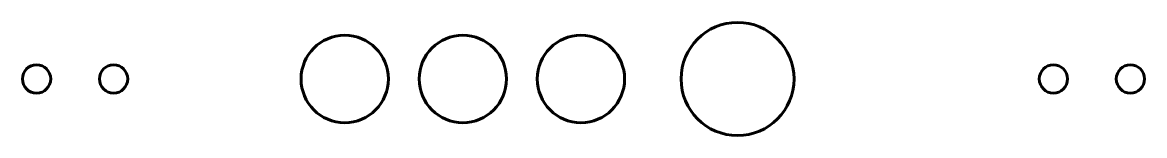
# Model space of a CAD drawing. Header units: millimetres. Extents: x 823 to 1041, y 192 to 214.
import ezdxf

# ---------------------------------------------------------------- set-up
doc = ezdxf.new("R2010")
doc.units = ezdxf.units.MM
doc.linetypes.add('K5LT32769', pattern=[0])
doc.layers.add('Системный слой', color=7, linetype='Continuous')

msp = doc.modelspace()

# ---------------------------------------------------------------- linework, layer by layer
at = {"layer": 'Системный слой', "color": 5, "linetype": 'K5LT32769', "lineweight": 60, "true_color": 0x0000ff}
for centre, radius in [((961.89, 203.31), 11), ((885.39, 203.31), 8.5), ((908.39, 203.31), 8.5), ((931.39, 203.31), 8.5), ((825.39, 203.31), 2.75), ((840.39, 203.31), 2.75), ((1023.39, 203.31), 2.75), ((1038.39, 203.31), 2.75)]:
    msp.add_circle(centre, radius, dxfattribs=at)

doc.saveas('drawing.dxf')
